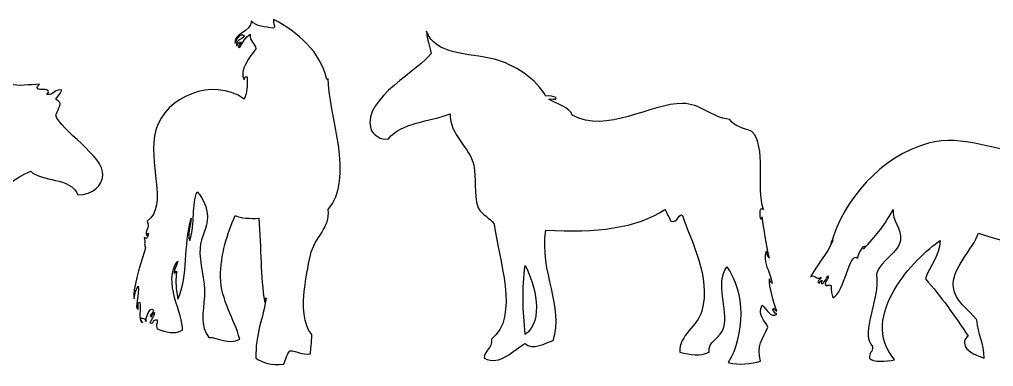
# Model space of a CAD drawing. Header units: centimetres. Extents: x -64 to 65, y -66 to 66.
# Drawn here: x 21.84 to 36.04, y -27.59 to -22.53 of the extents above; entities that cross this region are included whole.
import ezdxf

# ---------------------------------------------------------------- set-up
doc = ezdxf.new("R2010")
doc.units = ezdxf.units.CM
doc.header["$MEASUREMENT"] = 0
doc.layers.add('Layer 1', color=7, linetype='Continuous')

msp = doc.modelspace()

# ---------------------------------------------------------------- linework, layer by layer
at = {"layer": 'Layer 1'}
for points, knots in [([(26.07723, -27.40141), (25.94039, -27.42379), (25.89506, -27.35468), (25.77687, -27.35852), (25.77687, -27.35852), (25.73311, -27.40765), (25.71652, -27.48409), (25.69104, -27.55159), (25.69104, -27.55159), (25.50377, -27.57432), (25.38412, -27.52952), (25.28332, -27.46581), (25.28332, -27.46581), (25.27144, -27.11063), (25.39024, -26.88595), (25.4335, -26.58602), (25.4335, -26.58602), (25.40844, -26.58954), (25.41546, -26.6251), (25.41215, -26.65037), (25.41215, -26.65037), (25.34622, -26.27178), (25.36307, -25.8704), (25.32627, -25.42728), (25.32627, -25.42728), (25.19311, -25.43173), (25.06722, -25.42889), (24.98292, -25.38444), (24.98292, -25.38444), (24.86309, -25.65791), (24.76609, -25.94824), (24.76837, -26.28564), (24.76837, -26.28564), (24.77059, -26.61756), (24.97043, -26.89701), (25.04732, -27.18689), (25.04732, -27.18689), (24.88661, -27.28664), (24.72413, -27.15019), (24.59671, -27.16538), (24.59671, -27.16538), (24.46804, -26.99552), (24.51548, -26.79327), (24.53231, -26.56459), (24.53231, -26.56459), (24.55004, -26.32369), (24.45077, -26.07789), (24.46802, -25.85646), (24.46802, -25.85646), (24.48011, -25.70065), (24.58285, -25.56264), (24.5752, -25.4058), (24.5752, -25.4058), (24.56832, -25.26322), (24.52466, -25.15124), (24.42502, -25.04112), (24.42502, -25.04112), (24.34493, -25.22008), (24.4015, -25.5016), (24.31778, -25.7492), (24.31778, -25.7492), (24.27576, -25.67774), (24.33659, -25.5256), (24.33924, -25.42731), (24.33924, -25.42731), (24.22198, -25.83768), (24.30172, -26.24741), (24.14612, -26.60754), (24.14612, -26.60754), (24.11371, -26.39696), (24.11109, -26.42347), (24.12461, -26.19982), (24.12461, -26.19982), (24.04031, -26.30499), (24.12739, -26.09714), (24.14612, -26.04959), (24.14612, -26.04959), (23.90876, -26.34471), (24.23454, -26.8326), (24.21052, -27.0581), (24.21052, -27.0581), (24.08593, -27.12202), (23.98107, -27.0889), (23.84569, -27.03664), (23.84569, -27.03664), (23.82167, -26.96899), (23.84384, -26.98806), (23.84569, -26.90787), (23.84569, -26.90787), (23.77965, -26.89189), (23.80449, -26.96679), (23.73845, -26.95081), (23.73845, -26.95081), (23.75623, -26.89713), (23.79721, -26.86651), (23.80274, -26.80058), (23.80274, -26.80058), (23.78274, -26.8163), (23.77022, -26.83961), (23.7599, -26.86503), (23.7599, -26.86503), (23.70632, -26.85013), (23.79969, -26.80772), (23.7813, -26.75769), (23.7813, -26.75769), (23.73283, -26.71753), (23.68647, -26.86212), (23.67406, -26.92935), (23.67406, -26.92935), (23.72502, -26.89715), (23.52269, -26.83489), (23.63107, -26.95081), (23.63107, -26.95081), (23.55109, -26.86524), (23.62059, -26.77677), (23.58823, -26.65038), (23.58823, -26.65038), (23.54166, -26.64676), (23.57847, -26.72655), (23.56672, -26.75772), (23.56672, -26.75772), (23.50475, -26.74412), (23.59133, -26.53132), (23.56672, -26.41437), (23.56672, -26.41437), (23.54926, -26.448), (23.52843, -26.48099), (23.52383, -26.50015), (23.52383, -26.50015), (23.53076, -26.47131), (23.49629, -26.70671), (23.50232, -26.54314), (23.50232, -26.54314), (23.50909, -26.36238), (23.6267, -26.01532), (23.67403, -25.85647), (23.67403, -25.85647), (23.64572, -25.77953), (23.67543, -25.77781), (23.65252, -25.70624), (23.65252, -25.70624), (23.69491, -25.75053), (23.70972, -25.6915), (23.71692, -25.64189), (23.71692, -25.64189), (23.69599, -25.64242), (23.70028, -25.66814), (23.69546, -25.68483), (23.69546, -25.68483), (23.64188, -25.61662), (23.75261, -25.56392), (23.69546, -25.47023), (23.69546, -25.47023), (24.01902, -25.24057), (23.68988, -24.60644), (23.82418, -24.13985), (23.82418, -24.13985), (23.96346, -23.65632), (24.64894, -23.36465), (25.11164, -23.68924), (25.11164, -23.68924), (25.15762, -23.61365), (25.15665, -23.49107), (25.15453, -23.3674), (25.15453, -23.3674), (25.11804, -23.35949), (25.11408, -23.38415), (25.11164, -23.41034), (25.11164, -23.41034), (25.03584, -23.27403), (25.1953, -23.06794), (25.28325, -22.95973), (25.28325, -22.95973), (25.26976, -22.87313), (25.19131, -22.85136), (25.19747, -22.74513), (25.19747, -22.74513), (25.12987, -22.79196), (25.08881, -22.86533), (25.04724, -22.9383), (25.04724, -22.9383), (25.00372, -22.94486), (25.05169, -22.87623), (25.0687, -22.87385), (25.0687, -22.87385), (25.06235, -22.82284), (25.01068, -22.89766), (25.00435, -22.91679), (25.00435, -22.91679), (24.96331, -22.83411), (25.13188, -22.79617), (25.11164, -22.76661), (25.11164, -22.76661), (25.0701, -22.71959), (24.99112, -22.81659), (24.98287, -22.87385), (24.98287, -22.87385), (24.94535, -22.73582), (25.21412, -22.71912), (25.21893, -22.55201), (25.21893, -22.55201), (25.27738, -22.6366), (25.42202, -22.63501), (25.54082, -22.6593), (25.54082, -22.6593), (25.58088, -22.62123), (25.52336, -22.60477), (25.54082, -22.53058), (25.54082, -22.53058), (25.8933, -22.70737), (26.23064, -23.01371), (26.31322, -23.38886), (26.31322, -23.38886), (26.31729, -23.4132), (26.33476, -23.40074), (26.33476, -23.38886), (26.33476, -23.38886), (26.33754, -23.87059), (26.73349, -24.87069), (26.33476, -25.2986), (26.33476, -25.2986), (26.37619, -25.56805), (26.1354, -25.70138), (26.07716, -25.96379), (26.07716, -25.96379), (26.03964, -26.13328), (26.01226, -26.31328), (25.99138, -26.45734), (25.99138, -26.45734), (25.95733, -26.69282), (25.97431, -26.98077), (26.09867, -27.12253), (26.09867, -27.12253), (26.0985, -27.24311), (26.0813, -27.33847), (26.07723, -27.40141)], [0, 0, 0, 0, 0.01666667, 0.01666667, 0.01666667, 0.01666667, 0.03333333, 0.03333333, 0.03333333, 0.03333333, 0.05, 0.05, 0.05, 0.05, 0.06666667, 0.06666667, 0.06666667, 0.06666667, 0.08333333, 0.08333333, 0.08333333, 0.08333333, 0.1, 0.1, 0.1, 0.1, 0.11666667, 0.11666667, 0.11666667, 0.11666667, 0.13333333, 0.13333333, 0.13333333, 0.13333333, 0.15, 0.15, 0.15, 0.15, 0.16666667, 0.16666667, 0.16666667, 0.16666667, 0.18333333, 0.18333333, 0.18333333, 0.18333333, 0.2, 0.2, 0.2, 0.2, 0.21666667, 0.21666667, 0.21666667, 0.21666667, 0.23333333, 0.23333333, 0.23333333, 0.23333333, 0.25, 0.25, 0.25, 0.25, 0.26666667, 0.26666667, 0.26666667, 0.26666667, 0.28333333, 0.28333333, 0.28333333, 0.28333333, 0.3, 0.3, 0.3, 0.3, 0.31666667, 0.31666667, 0.31666667, 0.31666667, 0.33333333, 0.33333333, 0.33333333, 0.33333333, 0.35, 0.35, 0.35, 0.35, 0.36666667, 0.36666667, 0.36666667, 0.36666667, 0.38333333, 0.38333333, 0.38333333, 0.38333333, 0.4, 0.4, 0.4, 0.4, 0.41666667, 0.41666667, 0.41666667, 0.41666667, 0.43333333, 0.43333333, 0.43333333, 0.43333333, 0.45, 0.45, 0.45, 0.45, 0.46666667, 0.46666667, 0.46666667, 0.46666667, 0.48333333, 0.48333333, 0.48333333, 0.48333333, 0.5, 0.5, 0.5, 0.5, 0.51666667, 0.51666667, 0.51666667, 0.51666667, 0.53333333, 0.53333333, 0.53333333, 0.53333333, 0.55, 0.55, 0.55, 0.55, 0.56666667, 0.56666667, 0.56666667, 0.56666667, 0.58333333, 0.58333333, 0.58333333, 0.58333333, 0.6, 0.6, 0.6, 0.6, 0.61666667, 0.61666667, 0.61666667, 0.61666667, 0.63333333, 0.63333333, 0.63333333, 0.63333333, 0.65, 0.65, 0.65, 0.65, 0.66666667, 0.66666667, 0.66666667, 0.66666667, 0.68333333, 0.68333333, 0.68333333, 0.68333333, 0.7, 0.7, 0.7, 0.7, 0.71666667, 0.71666667, 0.71666667, 0.71666667, 0.73333333, 0.73333333, 0.73333333, 0.73333333, 0.75, 0.75, 0.75, 0.75, 0.76666667, 0.76666667, 0.76666667, 0.76666667, 0.78333333, 0.78333333, 0.78333333, 0.78333333, 0.8, 0.8, 0.8, 0.8, 0.81666667, 0.81666667, 0.81666667, 0.81666667, 0.83333333, 0.83333333, 0.83333333, 0.83333333, 0.85, 0.85, 0.85, 0.85, 0.86666667, 0.86666667, 0.86666667, 0.86666667, 0.88333333, 0.88333333, 0.88333333, 0.88333333, 0.9, 0.9, 0.9, 0.9, 0.91666667, 0.91666667, 0.91666667, 0.91666667, 0.93333333, 0.93333333, 0.93333333, 0.93333333, 0.95, 0.95, 0.95, 0.95, 0.96666667, 0.96666667, 0.96666667, 0.96666667, 1, 1, 1, 1]), ([(32.77201, -26.00661), (32.74029, -25.98838), (32.72587, -25.95266), (32.72923, -25.89932), (32.72923, -25.89932), (32.6639, -26.06511), (32.79466, -26.21986), (32.81506, -26.37144), (32.81506, -26.37144), (32.78855, -26.36207), (32.77087, -26.344), (32.77201, -26.30704), (32.77201, -26.30704), (32.76365, -26.42311), (32.83159, -26.6479), (32.8794, -26.77911), (32.8794, -26.77911), (32.86022, -26.76966), (32.84101, -26.7603), (32.83641, -26.73622), (32.83641, -26.73622), (32.79558, -26.73828), (32.84975, -26.81993), (32.8794, -26.822), (32.8794, -26.822), (32.79444, -26.89042), (32.73647, -26.75456), (32.6649, -26.69328), (32.6649, -26.69328), (32.58492, -26.82393), (32.71493, -26.92871), (32.75057, -27.01517), (32.75057, -27.01517), (32.67212, -27.19024), (32.57571, -27.28486), (32.64333, -27.50872), (32.64333, -27.50872), (32.50535, -27.54753), (32.32956, -27.57095), (32.17115, -27.53007), (32.17115, -27.53007), (32.41203, -27.13288), (32.42153, -26.4964), (32.14975, -26.13542), (32.14975, -26.13542), (31.97544, -26.38161), (32.17073, -26.74748), (32.10686, -27.01516), (32.10686, -27.01516), (32.06945, -27.17222), (31.86477, -27.21886), (31.89226, -27.37989), (31.89226, -27.37989), (31.75613, -27.44003), (31.63165, -27.41452), (31.46324, -27.37989), (31.46324, -27.37989), (31.45348, -27.12354), (31.7242, -27.00162), (31.78487, -26.7791), (31.78487, -26.7791), (31.92399, -26.2702), (31.62665, -25.78117), (31.50603, -25.3844), (31.50603, -25.3844), (31.45631, -25.33609), (31.43581, -25.49896), (31.33432, -25.47018), (31.33432, -25.47018), (31.30625, -25.41261), (31.27675, -25.35612), (31.24859, -25.29852), (31.24859, -25.29852), (30.84148, -25.57091), (30.23569, -25.6446), (29.51057, -25.59895), (29.51057, -25.59895), (29.41818, -26.2204), (29.78378, -26.71666), (29.61775, -27.20825), (29.61775, -27.20825), (29.52364, -27.23992), (29.30242, -27.35909), (29.21024, -27.25114), (29.21024, -27.25114), (29.03778, -27.33962), (28.85517, -27.58668), (28.6094, -27.46574), (28.6094, -27.46574), (28.61467, -27.34223), (28.73529, -27.33416), (28.71658, -27.18679), (28.71658, -27.18679), (29.13872, -26.87461), (28.81466, -25.99767), (28.75957, -25.51309), (28.75957, -25.51309), (28.69549, -25.41982), (28.58135, -25.37667), (28.52351, -25.27703), (28.52351, -25.27703), (28.4526, -25.05147), (28.50068, -24.85171), (28.45911, -24.6547), (28.45911, -24.6547), (28.40228, -24.38604), (28.10327, -24.20956), (28.11571, -23.90368), (28.11571, -23.90368), (27.8135, -24.02335), (27.3985, -24.03034), (27.21451, -24.26851), (27.21451, -24.26851), (27.10899, -24.29875), (26.9812, -24.20644), (26.95702, -24.11828), (26.95702, -24.11828), (26.83507, -23.67222), (27.69476, -23.25513), (27.83687, -23.02394), (27.83687, -23.02394), (27.82303, -22.90895), (27.77316, -22.83005), (27.77247, -22.7021), (27.77247, -22.7021), (27.90079, -23.05056), (28.37397, -23.01592), (28.75955, -23.10982), (28.75955, -23.10982), (29.03461, -23.17679), (29.39032, -23.41068), (29.51057, -23.64621), (29.51057, -23.64621), (29.58013, -23.63375), (29.61032, -23.66084), (29.6608, -23.66767), (29.6608, -23.66767), (29.66432, -23.71424), (29.58468, -23.67743), (29.55341, -23.68913), (29.55341, -23.68913), (29.63046, -23.74578), (29.88327, -23.816), (29.89681, -23.92519), (29.89681, -23.92519), (30.3914, -24.20657), (31.04407, -23.7481), (31.50606, -23.75348), (31.50606, -23.75348), (31.76387, -23.75658), (31.90614, -23.94454), (32.19273, -23.98954), (32.19273, -23.98954), (32.25821, -24.08871), (32.39696, -24.11434), (32.51468, -24.1612), (32.51468, -24.1612), (32.73622, -24.37591), (32.5722, -24.9762), (32.68618, -25.29846), (32.68618, -25.29846), (32.63043, -25.24978), (32.62757, -25.34217), (32.64334, -25.42718), (32.64334, -25.42718), (32.64964, -25.46118), (32.66871, -25.42795), (32.66488, -25.40567), (32.66488, -25.40567), (32.69681, -25.58394), (32.71763, -25.80172), (32.77201, -26.00661)], [0, 0, 0, 0, 0.02272727, 0.02272727, 0.02272727, 0.02272727, 0.04545455, 0.04545455, 0.04545455, 0.04545455, 0.06818182, 0.06818182, 0.06818182, 0.06818182, 0.09090909, 0.09090909, 0.09090909, 0.09090909, 0.11363636, 0.11363636, 0.11363636, 0.11363636, 0.13636364, 0.13636364, 0.13636364, 0.13636364, 0.15909091, 0.15909091, 0.15909091, 0.15909091, 0.18181818, 0.18181818, 0.18181818, 0.18181818, 0.20454545, 0.20454545, 0.20454545, 0.20454545, 0.22727273, 0.22727273, 0.22727273, 0.22727273, 0.25, 0.25, 0.25, 0.25, 0.27272727, 0.27272727, 0.27272727, 0.27272727, 0.29545455, 0.29545455, 0.29545455, 0.29545455, 0.31818182, 0.31818182, 0.31818182, 0.31818182, 0.34090909, 0.34090909, 0.34090909, 0.34090909, 0.36363636, 0.36363636, 0.36363636, 0.36363636, 0.38636364, 0.38636364, 0.38636364, 0.38636364, 0.40909091, 0.40909091, 0.40909091, 0.40909091, 0.43181818, 0.43181818, 0.43181818, 0.43181818, 0.45454545, 0.45454545, 0.45454545, 0.45454545, 0.47727273, 0.47727273, 0.47727273, 0.47727273, 0.5, 0.5, 0.5, 0.5, 0.52272727, 0.52272727, 0.52272727, 0.52272727, 0.54545455, 0.54545455, 0.54545455, 0.54545455, 0.56818182, 0.56818182, 0.56818182, 0.56818182, 0.59090909, 0.59090909, 0.59090909, 0.59090909, 0.61363636, 0.61363636, 0.61363636, 0.61363636, 0.63636364, 0.63636364, 0.63636364, 0.63636364, 0.65909091, 0.65909091, 0.65909091, 0.65909091, 0.68181818, 0.68181818, 0.68181818, 0.68181818, 0.70454545, 0.70454545, 0.70454545, 0.70454545, 0.72727273, 0.72727273, 0.72727273, 0.72727273, 0.75, 0.75, 0.75, 0.75, 0.77272727, 0.77272727, 0.77272727, 0.77272727, 0.79545455, 0.79545455, 0.79545455, 0.79545455, 0.81818182, 0.81818182, 0.81818182, 0.81818182, 0.84090909, 0.84090909, 0.84090909, 0.84090909, 0.86363636, 0.86363636, 0.86363636, 0.86363636, 0.88636364, 0.88636364, 0.88636364, 0.88636364, 0.90909091, 0.90909091, 0.90909091, 0.90909091, 0.93181818, 0.93181818, 0.93181818, 0.93181818, 0.95454545, 0.95454545, 0.95454545, 0.95454545, 1, 1, 1, 1]), ([(34.14535, -25.87789), (34.14937, -25.86053), (34.16689, -25.85654), (34.16689, -25.835), (34.16689, -25.835), (34.13707, -25.8137), (34.07238, -25.94001), (34.05944, -26.00661), (34.05944, -26.00661), (33.92736, -25.90543), (33.87233, -26.51191), (33.69471, -26.58599), (33.69471, -26.58599), (33.6818, -26.53463), (33.66391, -26.48807), (33.67317, -26.41433), (33.67317, -26.41433), (33.66682, -26.39427), (33.6152, -26.39427), (33.60888, -26.41433), (33.60888, -26.41433), (33.54207, -26.3734), (33.64238, -26.32117), (33.63039, -26.26415), (33.63039, -26.26415), (33.59629, -26.27981), (33.54342, -26.45809), (33.52294, -26.34993), (33.52294, -26.34993), (33.58525, -26.32596), (33.49018, -26.32683), (33.50159, -26.37144), (33.50159, -26.37144), (33.43576, -26.3503), (33.52614, -26.31418), (33.52294, -26.28561), (33.52294, -26.28561), (33.48032, -26.33805), (33.39451, -26.2237), (33.37276, -26.28561), (33.37276, -26.28561), (33.43168, -26.14406), (33.6202, -25.94665), (33.69471, -25.74917), (33.69471, -25.74917), (33.67389, -25.74978), (33.67807, -25.77542), (33.67317, -25.79211), (33.67317, -25.79211), (33.85026, -25.16259), (34.39681, -24.5237), (35.08951, -24.33301), (35.08951, -24.33301), (35.59714, -24.19318), (36.06635, -24.4666), (36.54858, -24.46173), (36.54858, -24.46173), (36.90788, -24.45805), (37.10926, -24.26178), (37.40686, -24.11838), (37.40686, -24.11838), (37.68695, -23.73323), (38.03339, -23.41446), (38.71573, -23.43176), (38.71573, -23.43176), (38.74198, -23.37223), (38.78709, -23.3314), (38.82312, -23.28153), (38.82312, -23.28153), (38.86209, -23.30696), (38.83987, -23.39337), (38.86596, -23.43176), (38.86596, -23.43176), (38.91025, -23.48142), (38.99338, -23.2747), (39.03767, -23.32442), (39.03767, -23.32442), (39.04346, -23.40895), (39.02939, -23.47357), (38.97332, -23.49608), (38.97332, -23.49608), (39.05973, -23.58125), (39.02314, -23.7895), (39.12355, -23.86091), (39.12355, -23.86091), (39.07368, -24.1777), (39.48328, -24.46495), (39.29511, -24.78354), (39.29511, -24.78354), (39.21394, -24.79521), (39.16107, -24.83542), (39.05905, -24.82643), (39.05905, -24.82643), (38.92118, -24.6282), (38.77939, -24.43379), (38.54414, -24.33298), (38.54414, -24.33298), (38.42481, -24.55695), (38.37351, -24.84902), (38.2223, -25.04108), (38.2223, -25.04108), (38.24918, -25.25243), (38.25945, -25.40332), (38.17925, -25.59898), (38.17925, -25.59898), (38.16787, -25.627), (38.07254, -25.78403), (38.07207, -25.77059), (38.07207, -25.77059), (38.07831, -25.93752), (38.51374, -26.12746), (38.62981, -26.22125), (38.62981, -26.22125), (38.71482, -26.39804), (38.64243, -26.83217), (38.71569, -26.95076), (38.71569, -26.95076), (38.59864, -27.09834), (38.56729, -27.33171), (38.3939, -27.42283), (38.3939, -27.42283), (38.35151, -27.3221), (38.30455, -27.22603), (38.30802, -27.07948), (38.30802, -27.07948), (38.37541, -27.07535), (38.36615, -26.99463), (38.45825, -27.01513), (38.45825, -27.01513), (38.47783, -26.87027), (38.54554, -26.66842), (38.50114, -26.54306), (38.50114, -26.54306), (38.38822, -26.22437), (37.77121, -26.16891), (37.51406, -25.96368), (37.51406, -25.96368), (37.332, -26.37535), (37.08231, -26.7192), (37.02061, -27.25114), (37.02061, -27.25114), (37.07937, -27.35697), (37.19508, -27.40566), (37.21368, -27.55155), (37.21368, -27.55155), (37.15703, -27.53224), (36.95545, -27.57986), (36.89189, -27.50871), (36.89189, -27.50871), (36.9047, -27.38248), (36.8997, -27.25812), (36.80601, -27.14388), (36.80601, -27.14388), (36.96751, -26.76891), (37.04646, -26.31142), (37.14936, -25.87785), (37.14936, -25.87785), (36.81408, -25.90555), (36.19289, -25.77733), (35.81906, -25.64184), (35.81906, -25.64184), (35.74474, -25.87623), (35.42213, -26.15296), (35.45417, -26.43575), (35.45417, -26.43575), (35.47629, -26.63125), (35.67489, -26.75391), (35.79757, -26.90782), (35.79757, -26.90782), (35.80717, -27.11996), (35.90324, -27.24564), (35.90481, -27.46577), (35.90481, -27.46577), (35.79495, -27.42547), (35.68187, -27.38825), (35.62581, -27.29406), (35.62581, -27.29406), (35.60565, -27.2072), (35.61621, -27.19537), (35.66891, -27.14388), (35.66891, -27.14388), (35.47833, -26.84802), (35.27193, -26.56804), (35.04653, -26.30703), (35.04653, -26.30703), (35.10553, -26.10854), (35.25261, -25.9981), (35.26108, -25.74913), (35.26108, -25.74913), (34.89453, -26.00064), (34.05765, -26.85334), (34.59594, -27.4872), (34.59594, -27.4872), (34.47439, -27.5208), (34.27897, -27.52305), (34.23121, -27.46574), (34.23121, -27.46574), (34.21727, -27.38031), (34.28791, -27.37943), (34.27399, -27.29403), (34.27399, -27.29403), (34.11357, -27.1315), (34.30944, -26.73671), (34.33844, -26.39289), (34.33844, -26.39289), (34.34376, -26.32934), (34.32656, -26.25848), (34.33844, -26.22123), (34.33844, -26.22123), (34.39342, -26.04941), (34.66094, -25.91397), (34.68179, -25.74911), (34.68179, -25.74911), (34.70309, -25.57972), (34.55889, -25.44857), (34.57445, -25.2985), (34.57445, -25.2985), (34.4084, -25.60362), (34.33403, -25.6586), (34.14535, -25.87789)], [0, 0, 0, 0, 0.01785714, 0.01785714, 0.01785714, 0.01785714, 0.03571429, 0.03571429, 0.03571429, 0.03571429, 0.05357143, 0.05357143, 0.05357143, 0.05357143, 0.07142857, 0.07142857, 0.07142857, 0.07142857, 0.08928571, 0.08928571, 0.08928571, 0.08928571, 0.10714286, 0.10714286, 0.10714286, 0.10714286, 0.125, 0.125, 0.125, 0.125, 0.14285714, 0.14285714, 0.14285714, 0.14285714, 0.16071429, 0.16071429, 0.16071429, 0.16071429, 0.17857143, 0.17857143, 0.17857143, 0.17857143, 0.19642857, 0.19642857, 0.19642857, 0.19642857, 0.21428571, 0.21428571, 0.21428571, 0.21428571, 0.23214286, 0.23214286, 0.23214286, 0.23214286, 0.25, 0.25, 0.25, 0.25, 0.26785714, 0.26785714, 0.26785714, 0.26785714, 0.28571429, 0.28571429, 0.28571429, 0.28571429, 0.30357143, 0.30357143, 0.30357143, 0.30357143, 0.32142857, 0.32142857, 0.32142857, 0.32142857, 0.33928571, 0.33928571, 0.33928571, 0.33928571, 0.35714286, 0.35714286, 0.35714286, 0.35714286, 0.375, 0.375, 0.375, 0.375, 0.39285714, 0.39285714, 0.39285714, 0.39285714, 0.41071429, 0.41071429, 0.41071429, 0.41071429, 0.42857143, 0.42857143, 0.42857143, 0.42857143, 0.44642857, 0.44642857, 0.44642857, 0.44642857, 0.46428571, 0.46428571, 0.46428571, 0.46428571, 0.48214286, 0.48214286, 0.48214286, 0.48214286, 0.5, 0.5, 0.5, 0.5, 0.51785714, 0.51785714, 0.51785714, 0.51785714, 0.53571429, 0.53571429, 0.53571429, 0.53571429, 0.55357143, 0.55357143, 0.55357143, 0.55357143, 0.57142857, 0.57142857, 0.57142857, 0.57142857, 0.58928571, 0.58928571, 0.58928571, 0.58928571, 0.60714286, 0.60714286, 0.60714286, 0.60714286, 0.625, 0.625, 0.625, 0.625, 0.64285714, 0.64285714, 0.64285714, 0.64285714, 0.66071429, 0.66071429, 0.66071429, 0.66071429, 0.67857143, 0.67857143, 0.67857143, 0.67857143, 0.69642857, 0.69642857, 0.69642857, 0.69642857, 0.71428571, 0.71428571, 0.71428571, 0.71428571, 0.73214286, 0.73214286, 0.73214286, 0.73214286, 0.75, 0.75, 0.75, 0.75, 0.76785714, 0.76785714, 0.76785714, 0.76785714, 0.78571429, 0.78571429, 0.78571429, 0.78571429, 0.80357143, 0.80357143, 0.80357143, 0.80357143, 0.82142857, 0.82142857, 0.82142857, 0.82142857, 0.83928571, 0.83928571, 0.83928571, 0.83928571, 0.85714286, 0.85714286, 0.85714286, 0.85714286, 0.875, 0.875, 0.875, 0.875, 0.89285714, 0.89285714, 0.89285714, 0.89285714, 0.91071429, 0.91071429, 0.91071429, 0.91071429, 0.92857143, 0.92857143, 0.92857143, 0.92857143, 0.94642857, 0.94642857, 0.94642857, 0.94642857, 0.96428571, 0.96428571, 0.96428571, 0.96428571, 1, 1, 1, 1]), ([(22.12904, -23.47463), (21.97598, -23.61716), (22.34587, -23.48281), (22.23643, -23.62486), (22.23643, -23.62486), (22.34417, -23.6397), (22.33618, -23.53861), (22.45093, -23.56051), (22.45093, -23.56051), (22.43347, -23.61451), (22.3933, -23.64589), (22.36515, -23.68918), (22.36515, -23.68918), (22.40087, -23.73207), (22.41558, -23.71466), (22.4295, -23.75353), (22.4295, -23.75353), (22.43559, -23.77073), (22.36499, -23.92495), (22.36515, -23.92524), (22.36515, -23.92524), (22.42328, -24.1445), (23.07214, -24.51436), (23.05172, -24.80498), (23.05172, -24.80498), (23.04217, -24.94129), (22.91043, -25.08769), (22.68699, -25.08396), (22.68699, -25.08396), (22.58084, -24.82353), (22.1543, -24.90084), (22.00032, -24.74064), (22.00032, -24.74064), (21.53796, -24.94342), (21.26941, -25.34005), (20.99181, -25.72764), (20.99181, -25.72764), (20.94209, -25.72076), (20.90945, -25.73111), (20.88457, -25.74915), (20.88457, -25.74915), (20.65084, -26.14489), (20.44753, -26.57103), (20.41245, -27.16533), (20.41245, -27.16533), (20.47333, -27.28325), (20.56747, -27.368), (20.627, -27.48722), (20.627, -27.48722), (20.50733, -27.50225), (20.29384, -27.44282), (20.32659, -27.55157), (20.32659, -27.55157), (20.1912, -27.55104), (20.04634, -27.56009), (19.94035, -27.53006), (19.94035, -27.53006), (19.797, -26.96951), (20.22576, -26.43437), (20.11206, -25.83498), (20.11206, -25.83498), (19.54265, -25.95838), (18.92831, -25.87792), (18.65288, -25.53462), (18.65288, -25.53462), (18.56342, -25.64537), (18.48513, -25.76732), (18.35247, -25.83498), (18.35247, -25.83498), (18.28823, -26.05792), (18.14943, -26.30369), (18.11646, -26.56454), (18.11646, -26.56454), (18.07254, -26.91223), (18.22245, -27.17292), (18.3739, -27.42282), (18.3739, -27.42282), (18.1425, -27.4792), (17.96417, -27.36623), (17.70876, -27.42282), (17.70876, -27.42282), (17.62401, -27.33646), (17.70606, -27.25812), (17.70876, -27.14387), (17.70876, -27.14387), (17.67098, -27.14898), (17.65981, -27.18078), (17.66582, -27.22965), (17.66582, -27.22965), (17.64526, -27.19311), (17.59843, -27.18269), (17.55853, -27.1653), (17.55853, -27.1653), (17.64939, -26.87648), (17.68508, -26.54192), (17.70876, -26.24267), (17.70876, -26.24267), (17.72937, -25.98161), (17.97009, -25.93893), (17.9662, -25.66329), (17.9662, -25.66329), (17.96469, -25.5555), (17.87066, -25.44713), (17.85896, -25.34145), (17.85896, -25.34145), (17.82205, -25.40476), (17.81343, -25.49623), (17.81597, -25.59894), (17.81597, -25.59894), (17.77792, -25.65614), (17.80041, -25.47316), (17.79451, -25.42723), (17.79451, -25.42723), (17.74212, -25.49637), (17.73829, -25.61418), (17.68727, -25.68478), (17.68727, -25.68478), (17.66211, -25.68126), (17.66912, -25.64565), (17.66576, -25.62038), (17.66576, -25.62038), (17.62271, -25.65605), (17.56606, -25.67795), (17.55847, -25.7491), (17.55847, -25.7491), (17.55604, -25.64353), (17.45325, -25.7722), (17.55847, -25.64181), (17.55847, -25.64181), (17.53077, -25.61122), (17.43806, -25.57148), (17.4297, -25.64181), (17.4297, -25.64181), (17.36676, -25.62358), (17.45761, -25.58776), (17.4297, -25.53457), (17.4297, -25.53457), (17.38573, -25.57632), (17.35927, -25.63564), (17.32241, -25.68475), (17.32241, -25.68475), (17.5504, -25.35976), (17.23989, -24.55395), (17.77302, -24.39726), (17.77302, -24.39726), (18.43183, -23.74046), (19.74499, -24.64586), (20.41229, -24.09685), (20.41229, -24.09685), (20.33437, -24.10868), (20.44134, -23.98803), (20.39089, -23.94667), (20.39089, -23.94667), (20.5471, -23.924), (20.59398, -23.90063), (20.60539, -23.77496), (20.60539, -23.77496), (20.63727, -23.78435), (20.59692, -23.80245), (20.60539, -23.83936), (20.60539, -23.83936), (20.62545, -23.82359), (20.63791, -23.80033), (20.64833, -23.77496), (20.64833, -23.77496), (20.67712, -23.78906), (20.68834, -23.82079), (20.69127, -23.86084), (20.69127, -23.86084), (20.72, -23.84674), (20.73117, -23.81496), (20.73416, -23.77496), (20.73416, -23.77496), (20.71328, -23.77557), (20.71752, -23.80126), (20.7127, -23.81785), (20.7127, -23.81785), (20.63761, -23.71202), (20.82396, -23.75446), (20.79848, -23.66767), (20.79848, -23.66767), (20.85627, -23.71201), (20.88897, -23.69759), (20.92725, -23.62478), (20.92725, -23.62478), (20.95604, -23.63883), (20.9672, -23.67061), (20.97019, -23.71061), (20.97019, -23.71061), (21.00591, -23.68198), (21.00347, -23.61517), (21.03454, -23.58189), (21.03454, -23.58189), (21.05367, -23.59496), (21.07293, -23.60779), (21.07748, -23.58189), (21.07748, -23.58189), (21.13235, -23.58091), (21.10357, -23.59777), (21.09894, -23.62478), (21.09894, -23.62478), (21.18384, -23.48169), (21.28486, -23.61724), (21.37784, -23.49601), (21.37784, -23.49601), (21.43981, -23.62412), (21.42615, -23.45085), (21.50667, -23.56046), (21.50667, -23.56046), (21.55803, -23.56893), (21.49468, -23.4627), (21.57102, -23.49601), (21.57102, -23.49601), (21.58348, -23.58351), (21.64677, -23.44656), (21.67831, -23.53895), (21.67831, -23.53895), (21.75303, -23.5326), (21.67646, -23.48087), (21.72125, -23.47455), (21.72125, -23.47455), (21.79315, -23.50741), (21.99529, -23.47815), (22.12904, -23.47463)], [0, 0, 0, 0, 0.01754386, 0.01754386, 0.01754386, 0.01754386, 0.03508772, 0.03508772, 0.03508772, 0.03508772, 0.05263158, 0.05263158, 0.05263158, 0.05263158, 0.07017544, 0.07017544, 0.07017544, 0.07017544, 0.0877193, 0.0877193, 0.0877193, 0.0877193, 0.10526316, 0.10526316, 0.10526316, 0.10526316, 0.12280702, 0.12280702, 0.12280702, 0.12280702, 0.14035088, 0.14035088, 0.14035088, 0.14035088, 0.15789474, 0.15789474, 0.15789474, 0.15789474, 0.1754386, 0.1754386, 0.1754386, 0.1754386, 0.19298246, 0.19298246, 0.19298246, 0.19298246, 0.21052632, 0.21052632, 0.21052632, 0.21052632, 0.22807018, 0.22807018, 0.22807018, 0.22807018, 0.24561404, 0.24561404, 0.24561404, 0.24561404, 0.26315789, 0.26315789, 0.26315789, 0.26315789, 0.28070175, 0.28070175, 0.28070175, 0.28070175, 0.29824561, 0.29824561, 0.29824561, 0.29824561, 0.31578947, 0.31578947, 0.31578947, 0.31578947, 0.33333333, 0.33333333, 0.33333333, 0.33333333, 0.35087719, 0.35087719, 0.35087719, 0.35087719, 0.36842105, 0.36842105, 0.36842105, 0.36842105, 0.38596491, 0.38596491, 0.38596491, 0.38596491, 0.40350877, 0.40350877, 0.40350877, 0.40350877, 0.42105263, 0.42105263, 0.42105263, 0.42105263, 0.43859649, 0.43859649, 0.43859649, 0.43859649, 0.45614035, 0.45614035, 0.45614035, 0.45614035, 0.47368421, 0.47368421, 0.47368421, 0.47368421, 0.49122807, 0.49122807, 0.49122807, 0.49122807, 0.50877193, 0.50877193, 0.50877193, 0.50877193, 0.52631579, 0.52631579, 0.52631579, 0.52631579, 0.54385965, 0.54385965, 0.54385965, 0.54385965, 0.56140351, 0.56140351, 0.56140351, 0.56140351, 0.57894737, 0.57894737, 0.57894737, 0.57894737, 0.59649123, 0.59649123, 0.59649123, 0.59649123, 0.61403509, 0.61403509, 0.61403509, 0.61403509, 0.63157895, 0.63157895, 0.63157895, 0.63157895, 0.64912281, 0.64912281, 0.64912281, 0.64912281, 0.66666667, 0.66666667, 0.66666667, 0.66666667, 0.68421053, 0.68421053, 0.68421053, 0.68421053, 0.70175439, 0.70175439, 0.70175439, 0.70175439, 0.71929825, 0.71929825, 0.71929825, 0.71929825, 0.73684211, 0.73684211, 0.73684211, 0.73684211, 0.75438596, 0.75438596, 0.75438596, 0.75438596, 0.77192982, 0.77192982, 0.77192982, 0.77192982, 0.78947368, 0.78947368, 0.78947368, 0.78947368, 0.80701754, 0.80701754, 0.80701754, 0.80701754, 0.8245614, 0.8245614, 0.8245614, 0.8245614, 0.84210526, 0.84210526, 0.84210526, 0.84210526, 0.85964912, 0.85964912, 0.85964912, 0.85964912, 0.87719298, 0.87719298, 0.87719298, 0.87719298, 0.89473684, 0.89473684, 0.89473684, 0.89473684, 0.9122807, 0.9122807, 0.9122807, 0.9122807, 0.92982456, 0.92982456, 0.92982456, 0.92982456, 0.94736842, 0.94736842, 0.94736842, 0.94736842, 0.96491228, 0.96491228, 0.96491228, 0.96491228, 1, 1, 1, 1]), ([(29.21021, -27.12246), (29.4922, -26.90929), (29.35496, -26.39941), (29.21021, -26.11395), (29.21021, -26.11395), (29.16126, -26.45825), (29.17415, -26.76708), (29.21021, -27.12246)], [0, 0, 0, 0, 0.33333333, 0.33333333, 0.33333333, 0.33333333, 1, 1, 1, 1])]:
    msp.add_open_spline(points, degree=3, knots=knots, dxfattribs=at)

doc.saveas('drawing.dxf')
